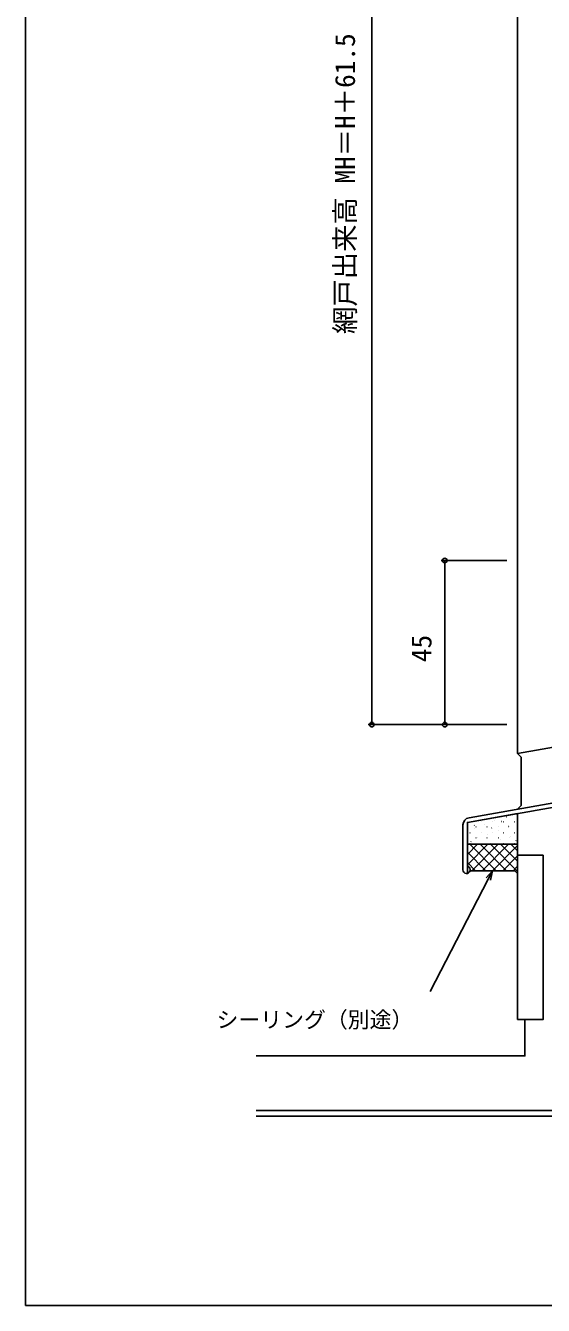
# Model space of a CAD drawing. Units: millimetres, scale not verified. Extents: x -437 to 438, y -344 to 341.
# Drawn here: x -436.8 to -294.7, y -343.8 to 7.1 of the extents above; entities that cross this region are included whole.
import ezdxf
from ezdxf.enums import TextEntityAlignment as Align

# ---------------------------------------------------------------- set-up
doc = ezdxf.new("R2010")
doc.units = ezdxf.units.MM
doc.header["$LTSCALE"] = 2
for name, color, linetype in [('0-2_YKK_11', 7, 'Continuous'), ('0-6_YKK_D', 6, 'Continuous'), ('0-7_YKK_ZWAK', 7, 'Continuous'), ('0-8_YSS_K', 3, 'Continuous')]:
    doc.layers.add(name, color=color, linetype=linetype)
doc.styles.add('ＭＳ ゴシック', font='')
doc.styles.get('ＭＳ ゴシック').set_extended_font_data('MS Gothic')

msp = doc.modelspace()

# ---------------------------------------------------------------- linework, layer by layer
at = {"layer": '0-2_YKK_11'}
for p, q in [((-304.916, -209.873), (-304.907, -209.87)), ((-304.151, -209.624), (-304.101, -209.624)), ((-316.802, -224.388), (-316.802, -212.066)), ((-313.748, -212.196), (-313.665, -212.141)), ((-313.57, -212.938), (-313.56, -212.934)), ((-313.271, -212.614), (-313.221, -212.614)), ((-311.846, -211.239), (-311.796, -211.239)), ((-310.779, -211.95), (-310.77, -211.946)), ((-310.231, -212.614), (-310.181, -212.614)), ((-308.945, -212.935), (-308.862, -212.88)), ((-308.806, -211.239), (-308.756, -211.239)), ((-308.036, -210.978), (-308.027, -210.975)), ((-307.191, -212.614), (-307.141, -212.614)), ((-307.06, -213.474), (-307.051, -213.47)), ((-306.256, -211.155), (-306.173, -211.1)), ((-305.766, -211.239), (-305.716, -211.239)), ((-304.27, -212.486), (-304.261, -212.482)), ((-304.151, -212.614), (-304.101, -212.614)), ((-302.726, -211.239), (-302.676, -211.239)), ((-301.806, -217.388), (-315.602, -217.388)), ((-315.602, -220.197), (-312.793, -217.388)), ((-315.602, -223.025), (-309.965, -217.388)), ((-307.703, -224.638), (-314.953, -217.388)), ((-314.886, -214.229), (-314.836, -214.229)), ((-314.886, -217.219), (-314.836, -217.219)), ((-314.632, -216.699), (-314.549, -216.644)), ((-314.387, -224.638), (-307.137, -217.388)), ((-313.271, -215.604), (-313.221, -215.604)), ((-312.924, -215.55), (-312.914, -215.547)), ((-304.874, -224.638), (-312.124, -217.388)), ((-311.846, -214.229), (-311.796, -214.229)), ((-311.846, -217.219), (-311.796, -217.219)), ((-311.558, -224.638), (-304.308, -217.388)), ((-310.231, -215.604), (-310.181, -215.604)), ((-310.181, -214.578), (-310.171, -214.575)), ((-309.754, -217.388), (-309.746, -217.383)), ((-301.806, -224.877), (-309.296, -217.388)), ((-309.205, -217.074), (-309.195, -217.07)), ((-308.806, -214.229), (-308.756, -214.229)), ((-308.806, -217.219), (-308.756, -217.219)), ((-307.191, -215.604), (-307.141, -215.604)), ((-307.14, -215.658), (-307.057, -215.603)), ((-301.806, -222.049), (-306.467, -217.388)), ((-306.414, -216.086), (-306.405, -216.082)), ((-305.766, -214.229), (-305.716, -214.229)), ((-305.766, -217.219), (-305.716, -217.219)), ((-304.151, -215.604), (-304.101, -215.604)), ((-303.671, -215.114), (-303.662, -215.111)), ((-301.806, -219.221), (-303.639, -217.388)), ((-302.726, -214.229), (-302.676, -214.229)), ((-302.726, -217.219), (-302.676, -217.219)), ((-302.338, -216.397), (-302.254, -216.342)), ((-310.531, -224.638), (-315.602, -219.567)), ((-308.73, -224.638), (-301.806, -217.715)), ((-305.901, -224.638), (-301.806, -220.543)), ((-313.359, -224.638), (-315.602, -222.395)), ((-303.073, -224.638), (-301.806, -223.372)), ((-315.52, -225.306), (-315.602, -225.224))]:
    msp.add_line(p, q, dxfattribs=at)
for points in [[(-315.15, -210.097), (-230.002, -195.083), (-230.002, -190.542)], [(-291.804, -207.199), (-315.602, -211.395), (-315.602, -223.188), (-315.418, -223.465)], [(-315.602, -217.388), (-315.602, -225.388), (-314.852, -224.638), (-302.556, -224.638), (-301.806, -225.388), (-301.806, -217.388)]]:
    msp.add_lwpolyline(points, dxfattribs=at)
msp.add_lwpolyline([(-301.806, -208.962), (-315.602, -211.395), (-315.602, -217.388), (-301.806, -217.388)], close=True, dxfattribs=at)
for centre, radius, start, end in [((-314.802, -212.066), 2, 99.99999, 180.00002), ((-315.802, -224.388), 1, 180.00002, 67.38012)]:
    msp.add_arc(centre, radius, start, end, dxfattribs=at)
at = {"layer": '0-6_YKK_D'}
for p, q in [((-341.802, 149.913), (-341.802, -184.584)), ((-304.802, -139.584), (-322.802, -139.584)), ((-321.802, -139.584), (-321.802, -184.584)), ((-304.802, -184.584), (-342.802, -184.584)), ((-304.802, -184.584), (-322.802, -184.584))]:
    msp.add_line(p, q, dxfattribs=at)
for points in [[(-308.704, -224.638), (-309.874, -226.904), (-325.8, -257.754)], [(-310.481, -226.591), (-308.704, -224.638), (-309.267, -227.217)]]:
    msp.add_lwpolyline(points, dxfattribs=at)
for centre in [(-321.802, -139.584), (-341.802, -184.584), (-321.802, -184.584)]:
    msp.add_circle(centre, 0.637, dxfattribs=at)
at = {"layer": '0-7_YKK_ZWAK'}
msp.add_line((-436.8, 306.2), (-436.8, -343.8), dxfattribs=at)
msp.add_lwpolyline([(-436.8, -343.8), (438.2, -343.8), (438.2, 306.2)], dxfattribs=at)
at = {"layer": '0-8_YSS_K'}
for p, q in [((-301.802, 162.913), (-301.802, -192.512)), ((-258.541, -184.884), (-301.802, -192.512)), ((-258.537, -184.884), (-301.802, -192.512)), ((-300.802, -193.512), (-301.802, -192.512)), ((-300.802, -206.743), (-300.802, -193.512)), ((-300.802, -206.743), (-301.802, -207.743)), ((-291.802, -290.385), (-373.547, -290.385)), ((-289.802, -291.885), (-373.547, -291.885))]:
    msp.add_line(p, q, dxfattribs=at)
msp.add_lwpolyline([(-294.802, -220.388), (-301.802, -220.388), (-301.802, -265.388), (-294.802, -265.388)], close=True, dxfattribs=at)
msp.add_lwpolyline([(-299.802, -265.388), (-299.802, -275.388), (-373.547, -275.388)], dxfattribs=at)

# ---------------------------------------------------------------- texts
at = {"layer": '0-6_YKK_D', "style": 'ＭＳ ゴシック'}
for s, p in [('網戸出来高 MH＝H＋61.5', (-344.782, -77.484)), ('45', (-323.802, -167.453))]:
    msp.add_text(s, height=5.499, rotation=90, dxfattribs=at).set_placement(p, align=Align.BOTTOM_LEFT)
msp.add_text('シーリング（別途）', height=4.399, dxfattribs=at).set_placement((-384.423, -268.979), align=Align.BOTTOM_LEFT)

doc.saveas('drawing.dxf')
